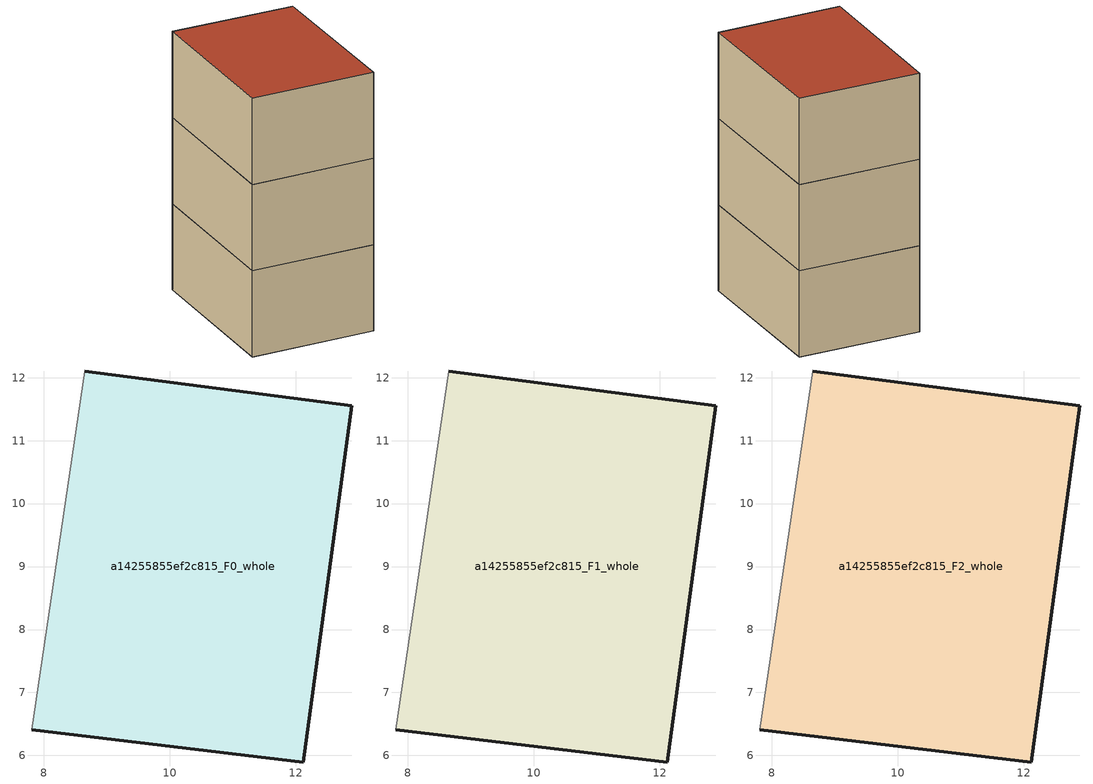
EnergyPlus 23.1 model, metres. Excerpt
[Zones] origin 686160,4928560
a14255855ef2c815_F0_whole
 floor ground (EU_floor_Construction): 12.12,5.9 12.89,11.55 8.65,12.11 7.81,6.41 z0
 wall outside (EU_wall_Construction): 8.65,12.11 12.89,11.55 12.12,5.9 7.81,6.41 z0:3
 wall adiabatic (EU_wall_Construction): 7.81,6.41 8.65,12.11 z0:3
a14255855ef2c815_F1_whole
 floor to a14255855ef2c815_F0_whole (EU_floor_Construction): 12.12,5.9 12.89,11.55 8.65,12.11 7.8,6.41 z3
 wall outside (EU_wall_Construction): 8.65,12.11 12.89,11.55 12.12,5.9 7.81,6.41 z3:6
 wall adiabatic (EU_wall_Construction): 7.81,6.41 8.65,12.11 z3:6
a14255855ef2c815_F2_whole
 floor to a14255855ef2c815_F1_whole (EU_floor_Construction): 12.12,5.9 12.89,11.55 8.65,12.11 7.8,6.41 z6
 wall outside (EU_wall_Construction): 8.65,12.11 12.89,11.55 12.12,5.9 7.81,6.41 z6:9
 wall adiabatic (EU_wall_Construction): 7.81,6.41 8.65,12.11 z6:9
 roof outside (EU_roof_Construction): 12.89,11.55 12.12,5.9 7.81,6.41 8.65,12.11 z9
[Building]
EU S2 Campaign: North Axis=0; Terrain=City; Solar Distribution=FullExterior
[Site:Location]
Bologna: Latitude=44.5; Longitude=11.25; Time Zone=1; Elevation=37
[SizingPeriod:WeatherFileDays]
AnnualSizingPeriod: Begin Month=1; Begin Day of Month=1; End Month=12; End Day of Month=31; Day of Week for Start Day=Monday; Use Weather File Daylight Saving Period=No; Use Weather File Rain and Snow Indicators=No
[MATERIAL]
EU_InternalMass_Material: Roughness=MediumRough; Thickness=0.1; Conductivity=1; Density=1800; Specific Heat=900; Thermal Absorptance=0.9; Solar Absorptance=0.7; Visible Absorptance=0.7
[MATERIAL:NOMASS] Roughness=MediumRough; Thermal Absorptance=0.9; Solar Absorptance=0.7; Visible Absorptance=0.7
Name | Thermal Resistance
EU_wall_NoMass | 0.781309
EU_roof_NoMass | 0.418499
EU_floor_NoMass | 0.563442
[CONSTRUCTION]
EU_wall_Construction: EU_wall_NoMass
EU_roof_Construction: EU_roof_NoMass
EU_floor_Construction: EU_floor_NoMass
EU_InternalMass_Construction: EU_InternalMass_Material
[ZONE] Type=1; Multiplier=1; Ceiling Height=autocalculate; Floor Area=autocalculate; Part of Total Floor Area=Yes
Name | Volume
a14255855ef2c815_F0_whole | 74.1841
a14255855ef2c815_F1_whole; a14255855ef2c815_F2_whole | 74.1855
[INTERNALMASS] Construction=EU_InternalMass_Construction; Surface Area=24.7283
Name | Zone or ZoneList
a14255855ef2c815_F0_whole_EU_InternalMass | a14255855ef2c815_F0_whole
a14255855ef2c815_F1_whole_EU_InternalMass | a14255855ef2c815_F1_whole
a14255855ef2c815_F2_whole_EU_InternalMass | a14255855ef2c815_F2_whole
[OTHEREQUIPMENT] Fuel Type=Electricity; Design Level Calculation Method=Watts/Area; Power per Zone Floor Area=1; Fraction Latent=0; Fraction Radiant=0; Fraction Lost=0; Carbon Dioxide Generation Rate=0; EndUse Subcategory=EU_Step8_InternalGains
Name | Zone or ZoneList or Space or SpaceList | Schedule
EU_Step8_InternalGain_a14255855ef2c815_F0_whole_f000 | a14255855ef2c815_F0_whole | EU_Step8_GainSchedule_a14255855ef2c815_F0_whole_f000
EU_Step8_InternalGain_a14255855ef2c815_F1_whole_f000 | a14255855ef2c815_F1_whole | EU_Step8_GainSchedule_a14255855ef2c815_F1_whole_f000
EU_Step8_InternalGain_a14255855ef2c815_F2_whole_f000 | a14255855ef2c815_F2_whole | EU_Step8_GainSchedule_a14255855ef2c815_F2_whole_f000
[ZONEVENTILATION:DESIGNFLOWRATE] Schedule=EU_AlwaysOn; Design Flow Rate Calculation Method=AirChanges/Hour; Air Changes per Hour=0.692607; Ventilation Type=Natural; Fan Pressure Rise=0; Fan Total Efficiency=1; Constant Term Coefficient=1; Temperature Term Coefficient=0; Velocity Term Coefficient=0; Velocity Squared Term Coefficient=0; Minimum Indoor Temperature=-100; Maximum Indoor Temperature=100; Delta Temperature=-100; Minimum Outdoor Temperature=-100; Maximum Outdoor Temperature=100; Maximum Wind Speed=40
Name | Zone or ZoneList or Space or SpaceList
EU_ConstantAir_a14255855ef2c815_F0_whole | a14255855ef2c815_F0_whole
EU_ConstantAir_a14255855ef2c815_F1_whole | a14255855ef2c815_F1_whole
EU_ConstantAir_a14255855ef2c815_F2_whole | a14255855ef2c815_F2_whole
[HVACTEMPLATE:THERMOSTAT] Constant Heating Setpoint=20; Constant Cooling Setpoint=50
EU_HeatOnly_a14255855ef2c815_F0_whole; EU_HeatOnly_a14255855ef2c815_F1_whole; EU_HeatOnly_a14255855ef2c815_F2_whole
[HVACTEMPLATE:ZONE:IDEALLOADSAIRSYSTEM] System Availability Schedule=EU_AlwaysOn; Maximum Heating Supply Air Temperature=50; Minimum Cooling Supply Air Temperature=13; Maximum Heating Supply Air Humidity Ratio=0.0156; Minimum Cooling Supply Air Humidity Ratio=0.0077; Heating Limit=NoLimit; Cooling Limit=NoLimit; Heating Availability Schedule=EU_AlwaysOn; Cooling Availability Schedule=EU_CoolingOff; Dehumidification Control Type=ConstantSensibleHeatRatio; Cooling Sensible Heat Ratio=0.7; Dehumidification Setpoint=60; Humidification Control Type=None; Humidification Setpoint=30; Outdoor Air Method=None; Outdoor Air Flow Rate per Person=0.00944; Outdoor Air Flow Rate per Zone Floor Area=0; Outdoor Air Flow Rate per Zone=0; Demand Controlled Ventilation Type=None; Outdoor Air Economizer Type=NoEconomizer; Heat Recovery Type=None; Sensible Heat Recovery Effectiveness=0.7; Latent Heat Recovery Effectiveness=0.65
Name | Template Thermostat
a14255855ef2c815_F0_whole | EU_HeatOnly_a14255855ef2c815_F0_whole
a14255855ef2c815_F1_whole | EU_HeatOnly_a14255855ef2c815_F1_whole
a14255855ef2c815_F2_whole | EU_HeatOnly_a14255855ef2c815_F2_whole
[SIZING:ZONE] Zone Cooling Design Supply Air Temperature Input Method=SupplyAirTemperature; Zone Cooling Design Supply Air Temperature=13; Zone Heating Design Supply Air Temperature Input Method=SupplyAirTemperature; Zone Heating Design Supply Air Temperature=50; Zone Cooling Design Supply Air Humidity Ratio=0.008; Zone Heating Design Supply Air Humidity Ratio=0.008; Cooling Design Air Flow Method=DesignDay; Cooling Design Air Flow Rate=0; Cooling Minimum Air Flow per Zone Floor Area=0.000762; Cooling Minimum Air Flow=0; Cooling Minimum Air Flow Fraction=0.2; Heating Design Air Flow Method=DesignDay; Heating Design Air Flow Rate=0; Heating Maximum Air Flow per Zone Floor Area=0.002032; Heating Maximum Air Flow=0.141576; Heating Maximum Air Flow Fraction=0.3; Account for Dedicated Outdoor Air System=No; Dedicated Outdoor Air System Control Strategy=NeutralSupplyAir; Dedicated Outdoor Air Low Setpoint Temperature for Design=autosize; Dedicated Outdoor Air High Setpoint Temperature for Design=autosize; Zone Load Sizing Method=Sensible Load Only No Latent Load; Zone Latent Cooling Design Supply Air Humidity Ratio Input Method=HumidityRatioDifference; Zone Cooling Design Supply Air Humidity Ratio Difference=0.005; Zone Latent Heating Design Supply Air Humidity Ratio Input Method=HumidityRatioDifference; Zone Humidification Design Supply Air Humidity Ratio Difference=0.005
a14255855ef2c815_F0_whole; a14255855ef2c815_F1_whole; a14255855ef2c815_F2_whole
[SCHEDULE:CONSTANT]
Name | Hourly Value
EU_AlwaysOn | 1
EU_CoolingOff | 0
[SCHEDULE:FILE] Column Number=1; Rows to Skip at Top=0; Number of Hours of Data=8760; Column Separator=Comma; Interpolate to Timestep=No; Minutes per Item=60; Adjust Schedule for Daylight Savings=Yes
Name | File
EU_Step8_GainSchedule_a14255855ef2c815_F0_whole_f000 | ../../schedules/a14255855ef2c815/a14255855ef2c815_F0_whole_f000_gain.csv
EU_Step8_GainSchedule_a14255855ef2c815_F1_whole_f000 | ../../schedules/a14255855ef2c815/a14255855ef2c815_F1_whole_f000_gain.csv
EU_Step8_GainSchedule_a14255855ef2c815_F2_whole_f000 | ../../schedules/a14255855ef2c815/a14255855ef2c815_F2_whole_f000_gain.csv
